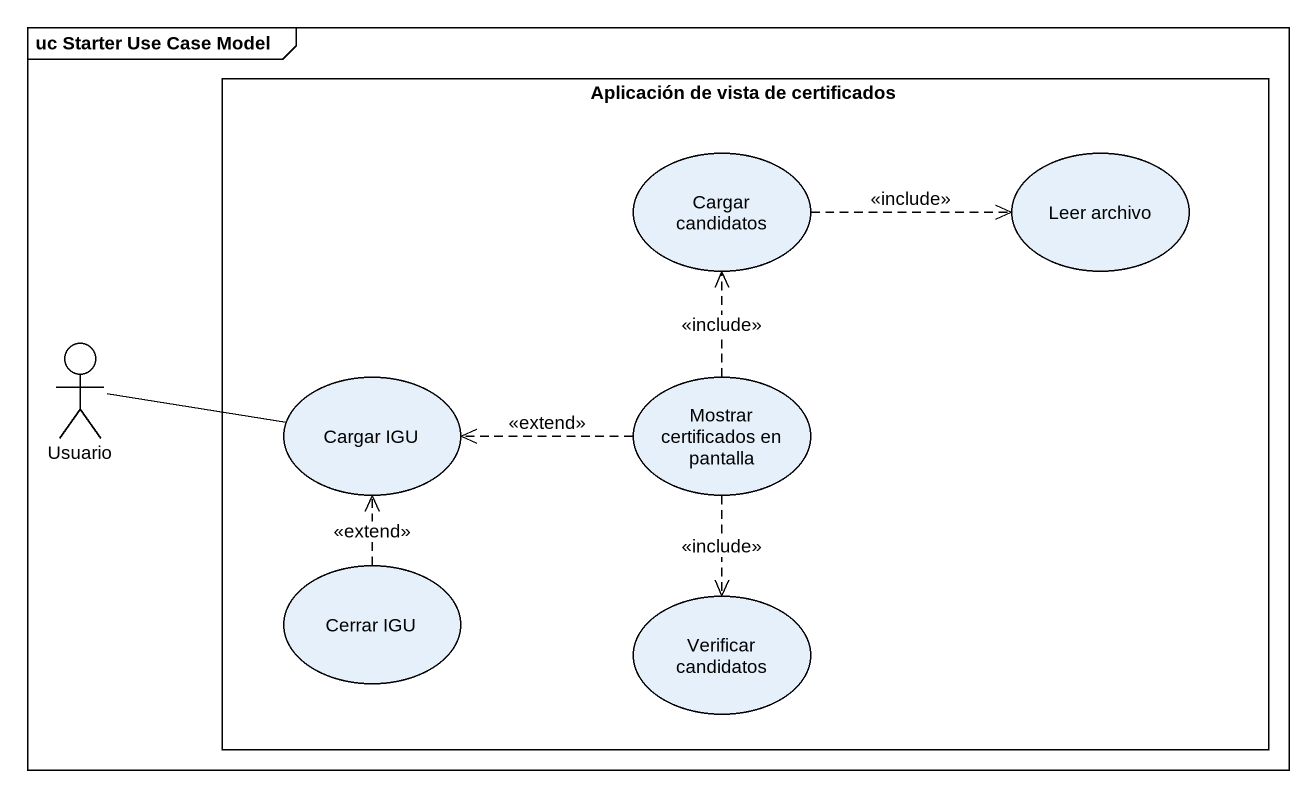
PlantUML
@startuml
mainframe uc Starter Use Case Model
rectangle "Aplicación de vista de certificados" as Aplicación_de_vista_de {
  usecase "Cargar candidatos" as Cargar_candidatos
  usecase "Leer archivo" as Leer_archivo
  usecase "Cargar IGU" as Cargar_IGU
  usecase "Mostrar certificados en pantalla" as Mostrar_certificados_en
  usecase "Cerrar IGU" as Cerrar_IGU
  usecase "Verificar candidatos" as Verificar_candidatos
}
actor Usuario
Cargar_candidatos .right.> Leer_archivo : <<include>>
Usuario -right- Cargar_IGU
Mostrar_certificados_en .up.> Cargar_candidatos : <<include>>
Mostrar_certificados_en .left.> Cargar_IGU : <<extend>>
Mostrar_certificados_en ..> Verificar_candidatos : <<include>>
Cerrar_IGU .up.> Cargar_IGU : <<extend>>
@enduml
